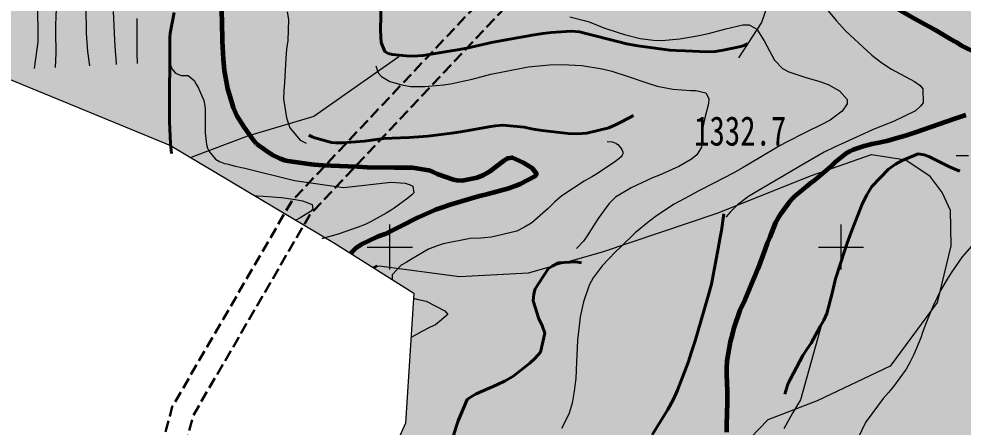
# Model space of a CAD drawing. Header units: inches. Extents: x 38461960 to 38462875, y 4135560 to 4136840.
# Drawn here: x 38462417.8 to 38462627, y 4136560.1 to 4136650.5 of the extents above; entities that cross this region are included whole.
import ezdxf

# ---------------------------------------------------------------- set-up
doc = ezdxf.new("R2010")
doc.units = ezdxf.units.IN
doc.header["$MEASUREMENT"] = 0
doc.linetypes.add('建筑中的公路', pattern=[0.006, 0.0025, -0.001, 0.0025])
doc.layers.get('0').update_dxf_attribs({"lineweight": 0})
doc.layers.add('地面等高线', color=3, linetype='Continuous', lineweight=0, true_color=0x00ff00)
doc.layers.add('经纬网', color=7, linetype='Continuous', lineweight=0)
doc.styles.add('宋体', font='')
doc.styles.get('宋体').set_extended_font_data('宋体')

msp = doc.modelspace()

# ---------------------------------------------------------------- hatches: boundary and pattern name
at = {"lineweight": 120, "true_color": 0x00ff00}
h = msp.add_hatch(dxfattribs=at)
h.set_pattern_fill('巨砾', color=3, scale=8333.333333, style=0, pattern_type=2)
h.set_pattern_definition([(97.35238, (38462017.5, 4135612.5), (-150, 1150), [1.3024, -1561.5476]), (112.47943, (38462017.3333, 4135613.7917), (350, -850), [1.3077, -1567.9278]), (127.74681, (38462016.8333, 4135615), (850, -1100), [1.3068, -1958.92276]), (142.25319, (38462016.0333, 4135616.0333), (-1100, 850), [1.3068, -1958.92276]), (157.52057, (38462015, 4135616.8333), (-850, 350), [1.3077, -1567.9278]), (172.64762, (38462013.7917, 4135617.3333), (1150, -150), [1.3024, -1561.5476]), (187.35238, (38462012.5, 4135617.5), (-1150, -150), [1.3024, -1561.5476]), (202.47943, (38462011.2083, 4135617.3333), (850, 350), [1.3077, -1567.9278]), (217.74681, (38462010, 4135616.8333), (1100, 850), [1.3068, -1958.92276]), (232.25319, (38462008.9667, 4135616.0333), (-850, -1100), [1.3068, -1958.92276]), (247.52057, (38462008.1667, 4135615), (-350, -850), [1.3077, -1567.9278]), (262.64762, (38462007.6667, 4135613.7917), (150, 1150), [1.3024, -1561.5476]), (277.35238, (38462007.5, 4135612.5), (150, -1150), [1.3024, -1561.5476]), (292.47943, (38462007.6667, 4135611.2083), (-350, 850), [1.3077, -1567.9278]), (307.74681, (38462008.1667, 4135610), (-850, 1100), [1.3068, -1958.92276]), (322.25319, (38462008.9667, 4135608.9667), (1100, -850), [1.3068, -1958.92276]), (337.52057, (38462010, 4135608.1667), (850, -350), [1.3077, -1567.9278]), (352.64762, (38462011.2083, 4135607.6667), (-1150, 150), [1.3024, -1561.5476]), (7.35238, (38462012.5, 4135607.5), (1150, 150), [1.3024, -1561.5476]), (22.47943, (38462013.7917, 4135607.6667), (-850, -350), [1.3077, -1567.9278]), (37.74681, (38462015, 4135608.1667), (-1100, -850), [1.3068, -1958.92276]), (52.25319, (38462016.0333, 4135608.9667), (850, 1100), [1.3068, -1958.92276]), (67.52057, (38462016.8333, 4135610), (350, 850), [1.3077, -1567.9278]), (82.64762, (38462017.3333, 4135611.2083), (-150, -1150), [1.3024, -1561.5476]), (97.35238, (38461992.5, 4135587.5), (-150, 1150), [1.3024, -1561.5476]), (112.47943, (38461992.3333, 4135588.7917), (350, -850), [1.3077, -1567.9278]), (127.74681, (38461991.8333, 4135590), (850, -1100), [1.3068, -1958.92276]), (142.25319, (38461991.0333, 4135591.0333), (-1100, 850), [1.3068, -1958.92276]), (157.52057, (38461990, 4135591.8333), (-850, 350), [1.3077, -1567.9278]), (172.64762, (38461988.7917, 4135592.3333), (1150, -150), [1.3024, -1561.5476]), (187.35238, (38461987.5, 4135592.5), (-1150, -150), [1.3024, -1561.5476]), (202.47943, (38461986.2083, 4135592.3333), (850, 350), [1.3077, -1567.9278]), (217.74681, (38461985, 4135591.8333), (1100, 850), [1.3068, -1958.92276]), (232.25319, (38461983.9667, 4135591.0333), (-850, -1100), [1.3068, -1958.92276]), (247.52057, (38461983.1667, 4135590), (-350, -850), [1.3077, -1567.9278]), (262.64762, (38461982.6667, 4135588.7917), (150, 1150), [1.3024, -1561.5476]), (277.35238, (38461982.5, 4135587.5), (150, -1150), [1.3024, -1561.5476]), (292.47943, (38461982.6667, 4135586.2083), (-350, 850), [1.3077, -1567.9278]), (307.74681, (38461983.1667, 4135585), (-850, 1100), [1.3068, -1958.92276]), (322.25319, (38461983.9667, 4135583.9667), (1100, -850), [1.3068, -1958.92276]), (337.52057, (38461985, 4135583.1667), (850, -350), [1.3077, -1567.9278]), (352.64762, (38461986.2083, 4135582.6667), (-1150, 150), [1.3024, -1561.5476]), (7.35238, (38461987.5, 4135582.5), (1150, 150), [1.3024, -1561.5476]), (22.47943, (38461988.7917, 4135582.6667), (-850, -350), [1.3077, -1567.9278]), (37.74681, (38461990, 4135583.1667), (-1100, -850), [1.3068, -1958.92276]), (52.25319, (38461991.0333, 4135583.9667), (850, 1100), [1.3068, -1958.92276]), (67.52057, (38461991.8333, 4135585), (350, 850), [1.3077, -1567.9278]), (82.64762, (38461992.3333, 4135586.2083), (-150, -1150), [1.3024, -1561.5476])])
h.paths.add_polyline_path([(38462660, 4135600), (38462660, 4135675), (38462800, 4135675), (38462800, 4136800), (38462000, 4136800), (38462000, 4135600)], flags=17)
h.paths.add_polyline_path([(38462396.93, 4136644.89), (38462451.42, 4136622.46), (38462487.74, 4136600.87), (38462505.33, 4136589.81), (38462503.48, 4136560.97), (38462492.45, 4136536.45), (38462489.06, 4136523.08), (38462478.39, 4136495.53), (38462468.47, 4136462.35), (38462468.2, 4136443.1), (38462476.65, 4136393.87), (38462478.05, 4136375.59), (38462476.15, 4136365.62), (38462473.19, 4136361.37), (38462467.55, 4136359.33), (38462461.56, 4136358.29), (38462450.42, 4136355.44), (38462448.26, 4136353.21), (38462447, 4136341.8), (38462449.04, 4136311.33), (38462448.21, 4136269.54), (38462447.17, 4136256.39), (38462447.75, 4136243.19), (38462448.23, 4136239.77), (38462448.78, 4136236.96), (38462449.26, 4136235.12), (38462458.24, 4136213.14), (38462472.79, 4136161.02), (38462480.46, 4136112.33), (38462477.29, 4135986.92), (38462472.12, 4135891.12), (38462475.29, 4135864.27), (38462478.87, 4135842.7), (38462473.98, 4135822.18), (38462401.35, 4135733.71), (38462325.15, 4135660.69), (38462251.07, 4135600.02), (38462101.17, 4135603.82), (38462175.51, 4135691.05), (38462233.46, 4135765.13), (38462243.78, 4135793.44), (38462248.27, 4135805.88), (38462259.92, 4135837.63), (38462296.44, 4135908.69), (38462304.1, 4135930.5), (38462264.94, 4135961.98), (38462265.47, 4136026.01), (38462271.71, 4136058.7), (38462279.64, 4136078.81), (38462310.86, 4136106.33), (38462297.49, 4136133.43), (38462238.64, 4136182.82), (38462195.33, 4136180.71), (38462177.89, 4136193.49), (38462167.97, 4136218.63), (38462184.49, 4136241.46), (38462199.06, 4136246.01), (38462221.42, 4136258.45), (38462242.06, 4136288.87), (38462219.3, 4136310.84), (38462202.63, 4136311.63), (38462180.14, 4136325.12), (38462175.38, 4136354.76), (38462180.14, 4136398.68), (38462188.75, 4136421.38), (38462204.47, 4136444.93), (38462208.06, 4136473.11), (38462197.85, 4136513.99), (38462193.09, 4136530.92), (38462193.9, 4136584.41), (38462197.08, 4136626.22), (38462223.54, 4136719.35), (38462246.29, 4136716.18), (38462287.94, 4136693.24), (38462313.34, 4136680.54), (38462352.5, 4136663.87), (38462375.49, 4136651.58)], flags=0)

# ---------------------------------------------------------------- linework, layer by layer
at = {"color": 7, "linetype": '建筑中的公路', "lineweight": 30, "ltscale": 1000, "flags": 128}
for points in [[(38462395.49, 4136377.49), (38462398.91, 4136395.32), (38462419.3, 4136437.66), (38462432.75, 4136467.8), (38462442.37, 4136509.47), (38462456.46, 4136562.72), (38462482.29, 4136607.15), (38462533.97, 4136661.99), (38462566.73, 4136706.76), (38462568.31, 4136725.14), (38462522.46, 4136800)], [(38462434.6, 4136498.07), (38462437.51, 4136510.67), (38462451.8, 4136564.65), (38462478.26, 4136610.16), (38462530.12, 4136665.19), (38462561.87, 4136708.58), (38462563.19, 4136723.93), (38462516.6, 4136800)]]:
    msp.add_lwpolyline(points, dxfattribs=at)
at = {"color": 1, "true_color": 0xff0000, "flags": 128}
msp.add_lwpolyline([(38462396.93, 4136644.89), (38462451.42, 4136622.46), (38462487.74, 4136600.87), (38462505.33, 4136589.81), (38462503.48, 4136560.97), (38462492.45, 4136536.45), (38462489.06, 4136523.08), (38462478.39, 4136495.53), (38462468.47, 4136462.35), (38462468.2, 4136443.1), (38462476.65, 4136393.87)], dxfattribs=at)
at = {"layer": '地面等高线', "color": 55, "lineweight": 18, "true_color": 0xa59152, "flags": 128}
for points in [[(38462456.31, 4136754.68), (38462468.98, 4136746.04), (38462481.13, 4136746.3), (38462488.54, 4136748.9), (38462505.06, 4136757.69), (38462513.77, 4136761.87), (38462526.34, 4136772.26), (38462534.45, 4136767.81), (38462543.77, 4136759.99), (38462556.56, 4136759.02), (38462564.24, 4136759.6), (38462574.99, 4136754.59), (38462582.25, 4136740.76), (38462589.82, 4136724.01), (38462594.38, 4136709.55), (38462594.73, 4136685.4), (38462582.35, 4136649.75), (38462577.27, 4136641.92)], [(38462426.42, 4136667.88), (38462426.52, 4136668.72), (38462426.73, 4136669.3), (38462428.08, 4136670.04), (38462428.82, 4136670), (38462431.49, 4136669.19), (38462432.1, 4136668.31), (38462432.67, 4136665.57), (38462432.7, 4136664.05), (38462432.63, 4136662.33), (38462432.55, 4136657.23), (38462432.62, 4136655.3), (38462432.61, 4136653.24), (38462432.74, 4136647.4), (38462432.87, 4136645.31), (38462433.04, 4136643.31), (38462433.47, 4136640.13)], [(38462425.91, 4136639.78), (38462425.97, 4136641.33), (38462426.04, 4136643.02), (38462425.98, 4136647.68), (38462426.02, 4136649.51), (38462426.06, 4136650.69), (38462426.2, 4136655.62), (38462426.23, 4136656.53), (38462426.3, 4136657.88), (38462426.38, 4136661.63), (38462426.41, 4136663.08), (38462426.38, 4136664.57), (38462426.42, 4136667.88)], [(38462421.26, 4136639.56), (38462422.11, 4136645.46), (38462421.97, 4136654.59)], [(38462438.71, 4136652.19), (38462439, 4136645.8), (38462439.13, 4136643.37), (38462439.26, 4136641.75), (38462439.33, 4136640.4)], [(38462477.27, 4136652.11), (38462477.58, 4136650.36), (38462477.37, 4136645.77), (38462477.13, 4136643.83), (38462476.93, 4136641.85), (38462476.68, 4136636.47), (38462476.52, 4136634.57), (38462476.44, 4136632.79), (38462477.11, 4136628.63), (38462477.54, 4136627.25), (38462477.85, 4136626.38), (38462480.14, 4136623.68), (38462481.47, 4136622.99)], [(38462597.1, 4136652.39), (38462599, 4136650.1), (38462601.01, 4136647.91), (38462606.82, 4136642.52), (38462609.04, 4136640.81), (38462611.21, 4136639.42), (38462616.27, 4136636.68), (38462617.5, 4136635.77), (38462618.09, 4136635.06), (38462618.16, 4136631.93), (38462617.57, 4136631.22), (38462616.5, 4136630.19), (38462611.62, 4136627.79), (38462609.33, 4136626.88), (38462606.99, 4136625.93), (38462600.81, 4136623.18), (38462598.51, 4136622.11), (38462596.25, 4136621.01), (38462590.67, 4136617.77), (38462588.68, 4136616.55), (38462580.96, 4136612.09), (38462579.45, 4136611.22), (38462577.07, 4136609.33), (38462575.41, 4136607.71), (38462574.54, 4136606.68), (38462574.51, 4136606.63)], [(38462443.92, 4136650.63), (38462443.92, 4136645.73), (38462443.95, 4136642.93), (38462444.03, 4136640.62)], [(38462539.89, 4136650.96), (38462543.05, 4136650.2), (38462544.16, 4136649.84), (38462547.44, 4136648.57), (38462550.84, 4136647.41), (38462552.03, 4136647.1), (38462555.51, 4136646.22), (38462558.4, 4136645.82), (38462560.26, 4136645.77), (38462564.3, 4136646.12), (38462568.14, 4136646.75), (38462570.59, 4136647.3), (38462574.48, 4136648.36), (38462578.24, 4136649.18), (38462579.62, 4136649.22), (38462581.32, 4136648.23), (38462582.98, 4136645.65), (38462583.53, 4136644.58), (38462585.27, 4136641.41), (38462587.01, 4136639.55), (38462588.39, 4136638.83), (38462591.99, 4136637.64), (38462595.27, 4136636.64), (38462597.13, 4136636.01), (38462599.66, 4136634.62), (38462601.32, 4136632.71), (38462601.32, 4136631.72), (38462600.25, 4136630.06), (38462597.59, 4136628.13), (38462595.77, 4136627.14), (38462592.24, 4136625.41), (38462587.61, 4136623.08), (38462586.1, 4136622.29), (38462581.94, 4136619.73), (38462578.3, 4136617.6), (38462576.08, 4136616.37), (38462571.8, 4136614.13), (38462568.35, 4136612.35), (38462566.37, 4136611.29), (38462563.04, 4136609.47), (38462559.12, 4136606.91), (38462557.26, 4136605.52), (38462554.36, 4136603.11), (38462551.11, 4136599.99), (38462550.04, 4136598.93), (38462547.06, 4136595.81), (38462545.04, 4136593.2), (38462544.17, 4136591.54)], [(38462451.22, 4136640.78), (38462451.73, 4136639.47), (38462452.51, 4136638.54), (38462453.73, 4136637.96), (38462454.61, 4136637.96), (38462455.35, 4136637.96), (38462456.63, 4136636.88), (38462457.07, 4136636.07), (38462457.61, 4136635.22), (38462458.79, 4136632.48), (38462458.99, 4136631.3), (38462459.09, 4136630.52), (38462459.05, 4136627.04), (38462459.05, 4136626.34), (38462459.05, 4136625.29), (38462459.35, 4136622.72), (38462459.62, 4136621.88), (38462459.99, 4136621.17), (38462461.37, 4136619.48), (38462462.25, 4136618.97), (38462463.36, 4136618.53), (38462463.88, 4136618.4), (38462464.39, 4136618.28), (38462465.77, 4136617.94), (38462467.14, 4136617.61), (38462467.55, 4136617.57), (38462478.9, 4136614.72), (38462489.73, 4136613.15), (38462500.32, 4136614.39)], [(38462501.99, 4136642.12), (38462483.13, 4136628.89), (38462468.47, 4136624.57), (38462456.15, 4136619.92), (38462456.04, 4136619.72)], [(38462496.87, 4136640.12), (38462497.41, 4136638.61), (38462498.16, 4136637.78), (38462500.02, 4136636.66), (38462502.95, 4136635.83), (38462504.65, 4136635.55), (38462507.77, 4136635.54), (38462511.93, 4136635.89), (38462513.44, 4136636.16), (38462518.23, 4136637.18), (38462522.39, 4136638.25), (38462525.04, 4136638.83), (38462530.66, 4136639.89), (38462535.41, 4136640.36), (38462538.22, 4136640.43), (38462542.58, 4136640.23), (38462547.05, 4136639.47), (38462549.18, 4136638.95), (38462552.82, 4136637.79), (38462557.14, 4136636.28), (38462559.23, 4136635.64), (38462562.75, 4136634.96), (38462566.71, 4136634.68), (38462567.82, 4136634.68), (38462570, 4136634.16), (38462570.67, 4136632.89), (38462570.62, 4136631.7), (38462569.83, 4136628.62), (38462569.19, 4136625.81), (38462569.19, 4136624.22), (38462569.1, 4136622.09), (38462568.07, 4136620.39), (38462566.88, 4136619.48), (38462564.03, 4136617.86), (38462559.79, 4136615.93)], [(38462548.17, 4136623.36), (38462549.25, 4136623.27), (38462550.06, 4136623.03), (38462550.19, 4136622.95), (38462550.54, 4136622.67), (38462551.08, 4136622.09), (38462551.39, 4136621.61), (38462551.55, 4136621.26), (38462551.61, 4136621), (38462551.62, 4136620.64), (38462551.51, 4136620.33), (38462551.25, 4136620), (38462550.74, 4136619.51), (38462550.17, 4136619.07), (38462550.08, 4136619), (38462546, 4136616.31), (38462544.92, 4136615.6), (38462543.1, 4136614.58), (38462538.11, 4136611.34), (38462536.52, 4136609.92), (38462535.1, 4136608.53), (38462531.45, 4136605.34), (38462529.86, 4136604.39), (38462528.12, 4136603.52), (38462522.54, 4136602.15), (38462520.2, 4136601.99), (38462517.82, 4136601.92), (38462511.85, 4136600.7), (38462510.46, 4136600.27), (38462508.6, 4136599.52), (38462504.79, 4136597.27), (38462503.64, 4136596.56), (38462502.5, 4136595.97), (38462500.55, 4136593.84), (38462500.55, 4136592.73), (38462500.55, 4136592.81)], [(38462496.26, 4136595.51), (38462497.67, 4136595.85), (38462515.44, 4136593.44), (38462530.76, 4136594.25), (38462547.11, 4136598.93), (38462572.54, 4136607.47), (38462593.46, 4136615.82), (38462606.77, 4136620.47), (38462614.36, 4136619.34), (38462619.5, 4136615.85), (38462622.42, 4136611.97), (38462624.16, 4136608.16), (38462624.34, 4136600.28), (38462621.27, 4136587.7), (38462610.91, 4136573.59), (38462594.67, 4136565.9), (38462583.78, 4136561.69), (38462574.1, 4136551.69)], [(38462628.27, 4136620.16), (38462625.53, 4136620.18)], [(38462559.79, 4136615.93), (38462558.24, 4136615.3), (38462553.49, 4136613.13), (38462550.04, 4136611.04), (38462548.5, 4136609.58), (38462546.15, 4136606.34), (38462544.61, 4136603.85), (38462543.73, 4136602.46), (38462542.89, 4136601.33), (38462541.35, 4136599.68)], [(38462500.32, 4136614.39), (38462503.41, 4136614.11), (38462504.52, 4136613.77), (38462505.1, 4136613.5), (38462505.33, 4136612.01), (38462504.86, 4136611.54), (38462504.01, 4136610.83), (38462501, 4136608.61), (38462500.29, 4136608.13), (38462499.18, 4136607.46), (38462495.86, 4136605.68), (38462494.51, 4136605), (38462492.99, 4136604.36), (38462488.53, 4136602.85), (38462486.74, 4136602.35), (38462485.02, 4136601.88), (38462485.72, 4136602.07)], [(38462470.15, 4136611.33), (38462470.64, 4136611.31), (38462471.99, 4136611.27), (38462475.98, 4136610.96), (38462479.09, 4136610.55), (38462480.64, 4136610.21), (38462482.76, 4136609.4), (38462482.97, 4136608.49), (38462482.42, 4136607.88), (38462480.3, 4136606.57), (38462479.18, 4136605.96)], [(38462628.99, 4136600.28), (38462626.85, 4136597.79), (38462624.7, 4136594.75), (38462623.75, 4136593.25), (38462622.12, 4136590.48), (38462620.41, 4136587), (38462619.94, 4136585.93), (38462618.86, 4136583.2)], [(38462544.17, 4136591.54), (38462542.93, 4136587.82), (38462542.21, 4136584.53), (38462541.93, 4136582.56), (38462541.61, 4136579.39), (38462541.41, 4136576.03), (38462541.36, 4136574.6), (38462541.32, 4136572.7)], [(38462505.26, 4136588.66), (38462505.96, 4136588.48), (38462508.02, 4136588), (38462512.17, 4136585.86), (38462512.85, 4136585.02), (38462510.11, 4136582.77), (38462508.96, 4136582.22), (38462507.1, 4136581.28), (38462504.7, 4136579.93)], [(38462595.77, 4136583.08), (38462590.99, 4136566.16), (38462589.26, 4136563.23), (38462588.53, 4136561.89), (38462587.32, 4136559.76)], [(38462618.83, 4136583.2), (38462618.31, 4136581.86), (38462618.01, 4136581.03), (38462617.64, 4136579.91), (38462616.1, 4136576.18), (38462615.32, 4136574.55), (38462614.44, 4136572.96), (38462611.62, 4136569.13), (38462610.49, 4136567.79), (38462609.35, 4136566.45), (38462605.54, 4136561.32), (38462604.96, 4136560.27), (38462602.78, 4136555.46)], [(38462541.32, 4136572.7), (38462541.2, 4136570.89), (38462540.97, 4136569.25), (38462540.82, 4136568.06), (38462540.4, 4136565.41), (38462539.74, 4136563.23), (38462539.15, 4136561.93), (38462538.01, 4136559.8)]]:
    msp.add_lwpolyline(points, dxfattribs=at)
at = {"layer": '地面等高线', "color": 3, "lineweight": 60, "true_color": 0x00ff00, "flags": 128}
for points in [[(38462464.81, 4136670.65), (38462463.9, 4136666.38), (38462463.34, 4136662.78), (38462463.09, 4136660.44), (38462462.77, 4136655.77), (38462462.72, 4136652.05), (38462462.76, 4136649.92), (38462462.87, 4136645.6), (38462463.06, 4136641.64), (38462463.29, 4136639.11), (38462464, 4136635.03), (38462465.29, 4136630.87), (38462466.08, 4136629.09), (38462467.62, 4136626.59), (38462469.52, 4136624.06), (38462470.11, 4136623.26), (38462470.48, 4136622.85)], [(38462608.54, 4136656.74), (38462610.28, 4136654.33), (38462611.3, 4136653.52), (38462613.68, 4136652.06), (38462614.73, 4136651.47), (38462615.74, 4136650.88), (38462618.53, 4136649.37), (38462619.65, 4136648.79), (38462620.85, 4136648.12), (38462624.17, 4136646.14), (38462625.4, 4136645.41), (38462626.67, 4136644.67), (38462630.29, 4136642.83)], [(38462627.68, 4136629.19), (38462625.18, 4136628.39), (38462616.48, 4136625.36), (38462614.28, 4136624.65), (38462612.63, 4136624.15), (38462610.14, 4136623.48), (38462607.61, 4136622.92), (38462607.21, 4136622.84), (38462606.81, 4136622.76), (38462605.98, 4136622.55), (38462605.1, 4136622.34), (38462602.7, 4136621.56), (38462601.83, 4136621.13), (38462600.95, 4136620.62), (38462598.66, 4136618.79), (38462597.78, 4136617.88), (38462597.12, 4136617.31), (38462593.94, 4136614.68), (38462592.96, 4136613.92), (38462592.34, 4136613.42), (38462589.78, 4136611.25), (38462589.24, 4136610.75), (38462588.5, 4136609.92), (38462586.71, 4136607.46), (38462586.05, 4136606.45), (38462585.5, 4136605.4), (38462584.21, 4136602.21), (38462583.65, 4136600.87), (38462583.1, 4136599.39), (38462581.55, 4136595.19), (38462580.96, 4136593.67), (38462580.55, 4136592.69), (38462578.71, 4136588.38), (38462578.23, 4136587.44), (38462577.6, 4136586.03), (38462576.27, 4136582.11), (38462575.86, 4136580.56), (38462575.41, 4136578.96), (38462574.7, 4136574.76), (38462574.62, 4136573.19), (38462574.61, 4136571.78), (38462574.76, 4136568.04), (38462574.75, 4136566.55), (38462574.75, 4136565.57), (38462574.64, 4136560.63), (38462574.63, 4136559)], [(38462470.48, 4136622.85), (38462472.78, 4136621.21), (38462473.35, 4136620.87), (38462473.89, 4136620.5), (38462475.72, 4136619.58), (38462476.63, 4136619.24), (38462477.4, 4136619.07), (38462482.03, 4136618.39), (38462483.25, 4136618.29), (38462485.17, 4136618.15), (38462490.71, 4136617.9), (38462492.84, 4136617.8), (38462495, 4136617.69), (38462501.04, 4136617.62), (38462503.17, 4136617.61), (38462504.99, 4136617.61), (38462508.57, 4136617), (38462509.69, 4136616.56), (38462510.46, 4136616.22), (38462514.11, 4136614.96), (38462514.88, 4136614.83), (38462516.03, 4136614.76), (38462519.38, 4136615.39), (38462520.7, 4136615.93), (38462522.12, 4136616.71), (38462525.19, 4136619.1), (38462526.17, 4136619.67), (38462527.12, 4136619.84), (38462529.52, 4136618.69), (38462530.53, 4136618.11), (38462531.47, 4136617.54), (38462532.48, 4136616.18), (38462532.14, 4136615.64), (38462528.87, 4136613.89), (38462527.92, 4136613.56), (38462526.37, 4136612.98), (38462521.7, 4136611.74), (38462519.88, 4136611.27), (38462518.09, 4136610.77), (38462513.36, 4136609.32), (38462511.67, 4136608.75), (38462510.11, 4136608.21), (38462506.26, 4136606.53), (38462504.81, 4136605.79), (38462503.83, 4136605.29), (38462499.57, 4136603.16), (38462498.65, 4136602.8), (38462497.3, 4136602.26), (38462493.72, 4136600.57), (38462492.57, 4136599.8), (38462491.56, 4136598.86), (38462491.36, 4136598.59)]]:
    msp.add_lwpolyline(points, dxfattribs=at)
at = {"layer": '地面等高线', "color": 55, "lineweight": 40, "true_color": 0xa59152, "flags": 128}
for points in [[(38462579.27, 4136644.99), (38462578.7, 4136644.73), (38462577.82, 4136644.43), (38462573.9, 4136643.59), (38462572.11, 4136643.34), (38462570.28, 4136643.22), (38462565.44, 4136643.42), (38462563.48, 4136643.52), (38462562.05, 4136643.62), (38462554.99, 4136644.54), (38462552.47, 4136645.03), (38462550.77, 4136645.44), (38462543.42, 4136647.31), (38462542.03, 4136647.63), (38462540.16, 4136647.81), (38462535.76, 4136647.49), (38462533.92, 4136647.29), (38462531.96, 4136647), (38462526.6, 4136646.07), (38462524.5, 4136645.69), (38462522.5, 4136645.27), (38462517.09, 4136644.08), (38462514.99, 4136643.71), (38462513.6, 4136643.45), (38462507.36, 4136642.45), (38462506.18, 4136642.33), (38462504.35, 4136642.29), (38462500.56, 4136642.62), (38462499.65, 4136642.89), (38462498.87, 4136643.33), (38462498.1, 4136645.3), (38462498.02, 4136646.52), (38462497.94, 4136648.13), (38462498.07, 4136654.14)], [(38462451.63, 4136620.68), (38462451.54, 4136621.46), (38462451.42, 4136622.94), (38462451.15, 4136627.74), (38462451.16, 4136629.7), (38462451.17, 4136631.66), (38462451.16, 4136636.58), (38462451.22, 4136638.41), (38462451.23, 4136640.2), (38462451.22, 4136644.82), (38462451.27, 4136646.43), (38462451.36, 4136647.39), (38462452.22, 4136651.95)], [(38462553.98, 4136629.16), (38462551.31, 4136627.74), (38462550.04, 4136627.05), (38462548.56, 4136626.37), (38462543.67, 4136625.18), (38462541.62, 4136625.06), (38462539.53, 4136625.12), (38462533.79, 4136625.81), (38462531.74, 4136626.13), (38462529.78, 4136626.53), (38462525.04, 4136627), (38462523.42, 4136626.83), (38462522.38, 4136626.71), (38462516.97, 4136625.74), (38462515.7, 4136625.49), (38462513.74, 4136625.2), (38462508.42, 4136624.54), (38462506.37, 4136624.37), (38462504.28, 4136624.26), (38462498.57, 4136624.03), (38462496.48, 4136623.74), (38462494.38, 4136623.41), (38462489.55, 4136623.05), (38462488.02, 4136623.05), (38462487.11, 4136623.15), (38462483.37, 4136624.17), (38462482.76, 4136624.44), (38462482.02, 4136624.75)], [(38462587.52, 4136567.38), (38462588.23, 4136569.65), (38462588.76, 4136570.77), (38462589.42, 4136572.08), (38462591.54, 4136575.98), (38462592.47, 4136577.42), (38462593.34, 4136578.72), (38462595.37, 4136582.36), (38462596.17, 4136583.8), (38462596.87, 4136585.27), (38462597.99, 4136589.8), (38462598.44, 4136591.67), (38462598.8, 4136592.93), (38462600.84, 4136599.28), (38462601.37, 4136600.84), (38462602.26, 4136603.32), (38462604.7, 4136609.49), (38462605.71, 4136611.53), (38462606.81, 4136613.4), (38462610.5, 4136617.21), (38462612.03, 4136618.33), (38462613.52, 4136619.19), (38462617.06, 4136620.61), (38462618.41, 4136620.43), (38462619.41, 4136620.07), (38462624.05, 4136617.73), (38462625.05, 4136617.29), (38462626.31, 4136616.8)], [(38462558.14, 4136558.42), (38462561.58, 4136564.02), (38462562.77, 4136566.15), (38462563.78, 4136568.32), (38462566.13, 4136574.41), (38462566.89, 4136576.8), (38462567.64, 4136579.19), (38462569.65, 4136586.06), (38462570.49, 4136588.89), (38462571.3, 4136591.8), (38462572.78, 4136599.68), (38462573.24, 4136602.2), (38462573.51, 4136603.64), (38462574.01, 4136607.34)], [(38462496.48, 4136595.37), (38462496.56, 4136595.46), (38462497.21, 4136595.81)], [(38462514.09, 4136558.27), (38462514.71, 4136560.19), (38462515.12, 4136561.53), (38462517.15, 4136566.23), (38462517.89, 4136566.75), (38462519.16, 4136567.48), (38462523.75, 4136569.5), (38462525.54, 4136570.36), (38462527.25, 4136571.3), (38462531.01, 4136574.24), (38462532.24, 4136575.41), (38462533.38, 4136576.71), (38462534.32, 4136580.93), (38462533.77, 4136582.59), (38462533.04, 4136584.12), (38462531.76, 4136588.09), (38462531.9, 4136589.66), (38462532.21, 4136590.75), (38462535.07, 4136595.13), (38462535.99, 4136595.78), (38462537.39, 4136596.46), (38462541.22, 4136596.7), (38462542.48, 4136596.47)]]:
    msp.add_lwpolyline(points, dxfattribs=at)
at = {"layer": '经纬网', "color": 7}
for p, q in [((38462500, 4136595), (38462500, 4136605)), ((38462600, 4136595), (38462600, 4136605)), ((38462495, 4136600), (38462505, 4136600)), ((38462595, 4136600), (38462605, 4136600))]:
    msp.add_line(p, q, dxfattribs=at)

# ---------------------------------------------------------------- texts
at = {"layer": '地面等高线', "color": 55, "true_color": 0xa59152, "style": '宋体', "width": 0.769231}
msp.add_text('1332.7', height=6.5, rotation=360, dxfattribs=at).set_placement((38462567.44, 4136622.46))

doc.saveas('drawing.dxf')
